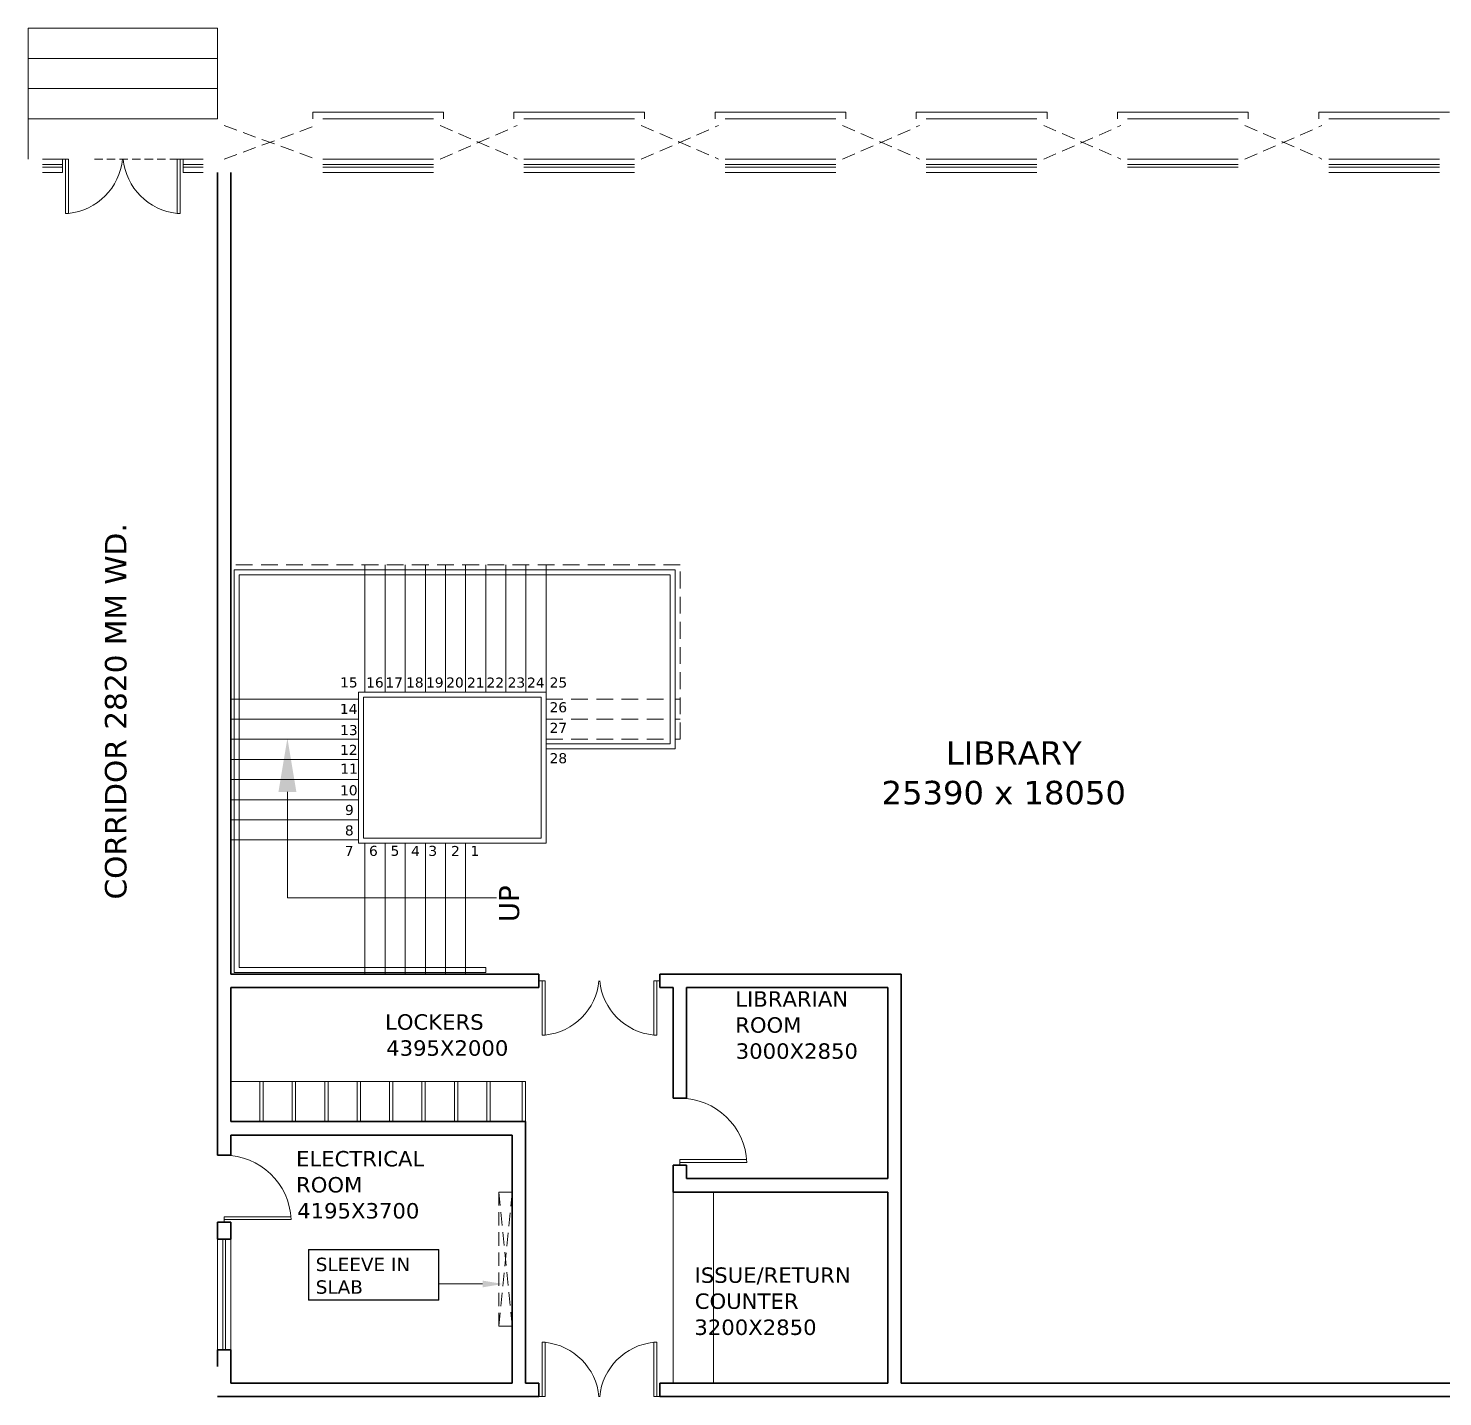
# Model space of a CAD drawing. Header units: millimetres. Extents: x -3092162 to 4513894, y -12317808 to 1849994.
# Drawn here: x -432139 to -411049, y -5832207 to -5811806 of the extents above; entities that cross this region are included whole.
import ezdxf

# ---------------------------------------------------------------- set-up
doc = ezdxf.new("R2010")
doc.units = ezdxf.units.MM
doc.header["$LTSCALE"] = 2
doc.header["$MEASUREMENT"] = 0
doc.linetypes.add('DASHED2', pattern=[0.375, 0.25, -0.125])
doc.linetypes.add('HIDDEN', pattern=[0.375, 0.25, -0.125])
for name, color, linetype, lineweight, true_color in [('AEROW', 7, 'Continuous', 15, 0x0d0d0d), ('DOT', 7, 'DASHED2', 0, 0x89067c), ('partation wall', 7, 'Continuous', 20, 0x525023), ('SITTING', 7, 'Continuous', 13, 0x731e76)]:
    doc.layers.add(name, color=color, linetype=linetype, lineweight=lineweight, true_color=true_color)
for name, color, linetype, lineweight in [('DOOR', 27, 'Continuous', 5), ('glass', 5, 'Continuous', 15), ('PROJ', 251, 'HIDDEN', 5), ('RAILING', 47, 'Continuous', 13), ('SILL', 74, 'Continuous', 9), ('STAIR', 252, 'Continuous', 9), ('TEXT', 7, 'Continuous', 13), ('WAll', 250, 'Continuous', 35)]:
    doc.layers.add(name, color=color, linetype=linetype, lineweight=lineweight)
doc.styles.add('style2', font='')
doc.styles.get('style2').set_extended_font_data('Verdana')

msp = doc.modelspace()

# ---------------------------------------------------------------- linework, layer by layer
at = {"layer": 'AEROW', "ltscale": 100}
for p, q in [((-428275.8, -5823189.4), (-428275.8, -5824771.7)), ((-428275.8, -5824771.7), (-425155.7, -5824771.7)), ((-427961.4, -5830011), (-426016.9, -5830011)), ((-427961.4, -5830768), (-427961.4, -5830011)), ((-427956.4, -5830016), (-426021.9, -5830016)), ((-427956.4, -5830763), (-427956.4, -5830016)), ((-426021.9, -5830016), (-426021.9, -5830763)), ((-426016.9, -5830011), (-426016.9, -5830768)), ((-425364.4, -5830526.5), (-426019.4, -5830526.5)), ((-426016.9, -5830768), (-427961.4, -5830768)), ((-426021.9, -5830763), (-427956.4, -5830763))]:
    msp.add_line(p, q, dxfattribs=at)
at = {"layer": 'AEROW', "lineweight": 35, "ltscale": 100}
msp.add_solid([(-428409.1, -5823189.4), (-428275.8, -5822389.4), (-428142.4, -5823189.4)], dxfattribs=at)
at = {"layer": 'AEROW', "ltscale": 100}
msp.add_solid([(-425364.4, -5830476.5), (-425064.4, -5830526.5), (-425364.4, -5830576.5)], dxfattribs=at)
at = {"layer": 'DOOR', "color": 252, "ltscale": 200}
for p, q in [((-431629.3, -5813756.2), (-431539.3, -5813756.2)), ((-431584.3, -5814566.2), (-431584.3, -5813756.2)), ((-431539.3, -5814566.2), (-431539.3, -5813756.2)), ((-429919.3, -5814566.2), (-429919.3, -5813756.2)), ((-429829.3, -5813756.2), (-429919.3, -5813756.2)), ((-429874.3, -5814566.2), (-429874.3, -5813756.2)), ((-431539.3, -5814566.2), (-431584.3, -5814566.2)), ((-429919.3, -5814566.2), (-429874.3, -5814566.2)), ((-424524.3, -5826006.2), (-424434.3, -5826006.2)), ((-424479.3, -5826816.2), (-424479.3, -5826006.2)), ((-424434.3, -5826816.2), (-424434.3, -5826006.2)), ((-422814.3, -5826816.2), (-422814.3, -5826006.2)), ((-422724.3, -5826006.2), (-422814.3, -5826006.2)), ((-422769.3, -5826816.2), (-422769.3, -5826006.2)), ((-424434.3, -5826816.2), (-424479.3, -5826816.2)), ((-422814.3, -5826816.2), (-422769.3, -5826816.2)), ((-424479.3, -5831396.2), (-424479.3, -5832206.2)), ((-424434.3, -5831396.2), (-424479.3, -5831396.2)), ((-424434.3, -5831396.2), (-424434.3, -5832206.2)), ((-422814.3, -5831396.2), (-422814.3, -5832206.2)), ((-422814.3, -5831396.2), (-422769.3, -5831396.2)), ((-422769.3, -5831396.2), (-422769.3, -5832206.2)), ((-424524.3, -5832206.2), (-424434.3, -5832206.2)), ((-422724.3, -5832206.2), (-422814.3, -5832206.2))]:
    msp.add_line(p, q, dxfattribs=at)
at = {"layer": 'DOOR', "ltscale": 0.1}
for p, q in [((-422424.3, -5828672.9), (-421427.8, -5828672.9)), ((-422424.3, -5828756.2), (-422424.3, -5828672.9)), ((-422424.3, -5828714.5), (-421425.2, -5828714.5)), ((-429219.3, -5829522.9), (-428222.8, -5829522.9)), ((-429219.3, -5829606.2), (-429219.3, -5829522.9)), ((-429219.3, -5829564.5), (-428220.2, -5829564.5))]:
    msp.add_line(p, q, dxfattribs=at)
for centre in [(-422424.3, -5828756.2), (-429219.3, -5829606.2)]:
    msp.add_arc(centre, 1000, 2.38802, 90, dxfattribs=at)
at = {"layer": 'DOOR', "color": 252, "ltscale": 200, "extrusion": (0, 0, -1)}
for centre, start_param, end_param in [((-431632, -5813669.6), 1.2893849, 2.6618696), ((-424527, -5825919.6), 1.2893849, 2.6618696), ((-422721.7, -5832292.8), 4.4309775, 5.8034622)]:
    msp.add_ellipse(centre, major_axis=(331.6, 838.1), ratio=1, start_param=start_param, end_param=end_param, dxfattribs=at)
at = {"layer": 'DOOR', "color": 252, "ltscale": 200}
for centre, start_param, end_param in [((-429826.7, -5813669.6), 1.2893849, 2.6618696), ((-422721.7, -5825919.6), 1.2893849, 2.6618696), ((-424527, -5832292.8), 4.4309775, 5.8034622)]:
    msp.add_ellipse(centre, major_axis=(-331.6, 838.1), ratio=1, start_param=start_param, end_param=end_param, dxfattribs=at)
at = {"layer": 'DOT', "ltscale": 400}
for p, q in [((-429219.3, -5813756.2), (-427849.3, -5813256.2)), ((-429219.3, -5813256.2), (-427849.3, -5813756.2)), ((-425999.3, -5813756.2), (-424849.3, -5813256.2)), ((-425999.3, -5813256.2), (-424849.3, -5813756.2)), ((-422999.3, -5813756.2), (-421849.3, -5813256.2)), ((-422999.3, -5813256.2), (-421849.3, -5813756.2)), ((-419999.3, -5813756.2), (-418849.3, -5813256.2)), ((-419999.3, -5813256.2), (-418849.3, -5813756.2)), ((-416999.3, -5813756.2), (-415849.3, -5813256.2)), ((-416999.3, -5813256.2), (-415849.3, -5813756.2)), ((-413999.3, -5813756.2), (-412849.3, -5813256.2)), ((-413999.3, -5813256.2), (-412849.3, -5813756.2)), ((-425124.3, -5831156.2), (-425124.3, -5829156.2)), ((-424924.3, -5829156.2), (-425124.3, -5829156.2)), ((-425124.3, -5829156.2), (-424924.3, -5831156.2)), ((-425124.3, -5831156.2), (-424924.3, -5829156.2)), ((-424924.3, -5831156.2), (-425124.3, -5831156.2))]:
    msp.add_line(p, q, dxfattribs=at)
at = {"layer": 'glass', "ltscale": 100}
for p, q in [((-431929.3, -5813836.2), (-431629.3, -5813836.2)), ((-431929.3, -5813836.2), (-431629.3, -5813836.2)), ((-431929.3, -5813876.2), (-431629.3, -5813876.2)), ((-431929.3, -5813876.2), (-431629.3, -5813876.2)), ((-429829.3, -5813836.2), (-429529.3, -5813836.2)), ((-429829.3, -5813836.2), (-429529.3, -5813836.2)), ((-429829.3, -5813876.2), (-429529.3, -5813876.2)), ((-429829.3, -5813876.2), (-429529.3, -5813876.2)), ((-426099.3, -5813836.2), (-427749.3, -5813836.2)), ((-426099.3, -5813876.2), (-427749.3, -5813876.2)), ((-424749.3, -5813836.2), (-423099.3, -5813836.2)), ((-424749.3, -5813876.2), (-423099.3, -5813876.2)), ((-421749.3, -5813836.2), (-420099.3, -5813836.2)), ((-421749.3, -5813876.2), (-420099.3, -5813876.2)), ((-418749.3, -5813836.2), (-417099.3, -5813836.2)), ((-418749.3, -5813876.2), (-417099.3, -5813876.2)), ((-414099.3, -5813836.2), (-415749.3, -5813836.2)), ((-414099.3, -5813876.2), (-415749.3, -5813876.2)), ((-412749.3, -5813836.2), (-411099.3, -5813836.2)), ((-412749.3, -5813876.2), (-411099.3, -5813876.2)), ((-429239.3, -5829856.2), (-429239.3, -5831506.2)), ((-429199.3, -5829856.2), (-429199.3, -5831506.2))]:
    msp.add_line(p, q, dxfattribs=at)
at = {"layer": 'partation wall', "ltscale": 100}
for p, q in [((-429119.3, -5827506.2), (-424724.3, -5827506.2)), ((-428686, -5828106.2), (-428686, -5827506.2)), ((-428636, -5827506.2), (-428636, -5828106.2)), ((-428202.7, -5828106.2), (-428202.7, -5827506.2)), ((-428152.7, -5827506.2), (-428152.7, -5828106.2)), ((-427719.3, -5828106.2), (-427719.3, -5827506.2)), ((-427669.3, -5827506.2), (-427669.3, -5828106.2)), ((-427236, -5828106.2), (-427236, -5827506.2)), ((-427186, -5827506.2), (-427186, -5828106.2)), ((-426752.7, -5828106.2), (-426752.7, -5827506.2)), ((-426702.7, -5827506.2), (-426702.7, -5828106.2)), ((-426269.3, -5828106.2), (-426269.3, -5827506.2)), ((-426219.3, -5827506.2), (-426219.3, -5828106.2)), ((-425786, -5828106.2), (-425786, -5827506.2)), ((-425736, -5827506.2), (-425736, -5828106.2)), ((-425302.7, -5828106.2), (-425302.7, -5827506.2)), ((-425252.7, -5827506.2), (-425252.7, -5828106.2)), ((-424774.3, -5828106.2), (-424774.3, -5827506.2)), ((-424724.3, -5828106.2), (-424724.3, -5827506.2)), ((-424724.3, -5830006.2), (-424724.3, -5830606.2))]:
    msp.add_line(p, q, dxfattribs=at)
at = {"layer": 'PROJ', "ltscale": 250}
for p, q in [((-426099.3, -5813156.2), (-427749.3, -5813156.2)), ((-423099.3, -5813156.2), (-424749.3, -5813156.2)), ((-420099.3, -5813156.2), (-421749.3, -5813156.2)), ((-417099.3, -5813156.2), (-418749.3, -5813156.2)), ((-414099.3, -5813156.2), (-415749.3, -5813156.2)), ((-411099.3, -5813156.2), (-412749.3, -5813156.2)), ((-429529.3, -5813756.2), (-431179.3, -5813756.2))]:
    msp.add_line(p, q, dxfattribs=at)
at = {"layer": 'RAILING', "ltscale": 100}
for p, q in [((-422493.8, -5819881.2), (-429068.8, -5819881.2)), ((-429068.8, -5819881.2), (-429068.8, -5825881.2)), ((-422568.8, -5819956.2), (-428993.8, -5819956.2)), ((-428993.8, -5819956.2), (-428993.8, -5825806.2)), ((-422568.8, -5822475.6), (-422568.8, -5819956.2)), ((-422493.8, -5822550.6), (-422493.8, -5819881.2)), ((-424418.8, -5821703.2), (-427213.8, -5821703.2)), ((-427213.8, -5821703.2), (-427213.8, -5823953.2)), ((-424493.8, -5821778.2), (-427138.8, -5821778.2)), ((-427138.8, -5821778.2), (-427138.8, -5823878.2)), ((-424493.8, -5823878.2), (-424493.8, -5821778.2)), ((-424418.8, -5823953.2), (-424418.8, -5821703.2)), ((-422568.8, -5822475.6), (-424418.8, -5822475.6)), ((-422493.8, -5822550.6), (-424418.8, -5822550.6)), ((-427213.8, -5823953.2), (-424418.8, -5823953.2)), ((-427138.8, -5823878.2), (-424493.8, -5823878.2)), ((-429068.8, -5825881.2), (-425318.8, -5825881.2)), ((-428993.8, -5825806.2), (-425318.8, -5825806.2)), ((-425318.8, -5825881.2), (-425318.8, -5825806.2))]:
    msp.add_line(p, q, dxfattribs=at)
at = {"layer": 'SILL', "ltscale": 100}
for p, q in [((-425949.3, -5813056.2), (-427898.9, -5813056.2)), ((-427898.9, -5813056.2), (-427898.9, -5813156.2)), ((-426099.3, -5813156.2), (-427749.3, -5813156.2)), ((-425949.3, -5813056.2), (-425949.3, -5813156.2)), ((-422949.3, -5813056.2), (-424898.9, -5813056.2)), ((-424898.9, -5813056.2), (-424898.9, -5813156.2)), ((-423099.3, -5813156.2), (-424749.3, -5813156.2)), ((-422949.3, -5813056.2), (-422949.3, -5813156.2)), ((-419949.3, -5813056.2), (-421898.9, -5813056.2)), ((-421898.9, -5813056.2), (-421898.9, -5813156.2)), ((-420099.3, -5813156.2), (-421749.3, -5813156.2)), ((-419949.3, -5813056.2), (-419949.3, -5813156.2)), ((-416949.3, -5813056.2), (-418898.9, -5813056.2)), ((-418898.9, -5813056.2), (-418898.9, -5813156.2)), ((-417099.3, -5813156.2), (-418749.3, -5813156.2)), ((-416949.3, -5813056.2), (-416949.3, -5813156.2)), ((-413949.3, -5813056.2), (-415898.9, -5813056.2)), ((-415898.9, -5813056.2), (-415898.9, -5813156.2)), ((-414099.3, -5813156.2), (-415749.3, -5813156.2)), ((-413949.3, -5813056.2), (-413949.3, -5813156.2)), ((-410949.3, -5813056.2), (-412898.9, -5813056.2)), ((-412898.9, -5813056.2), (-412898.9, -5813156.2)), ((-411099.3, -5813156.2), (-412749.3, -5813156.2)), ((-431929.3, -5813756.2), (-431629.3, -5813756.2)), ((-431929.3, -5813756.2), (-431629.3, -5813756.2)), ((-431629.3, -5813956.2), (-431629.3, -5813756.2)), ((-429829.3, -5813756.2), (-429529.3, -5813756.2)), ((-429829.3, -5813956.2), (-429829.3, -5813756.2)), ((-429829.3, -5813756.2), (-429529.3, -5813756.2)), ((-426099.3, -5813756.2), (-427749.3, -5813756.2)), ((-424749.3, -5813756.2), (-423099.3, -5813756.2)), ((-420099.3, -5813756.2), (-421749.3, -5813756.2)), ((-418749.3, -5813756.2), (-417099.3, -5813756.2)), ((-414099.3, -5813756.2), (-415749.3, -5813756.2)), ((-412749.3, -5813756.2), (-411099.3, -5813756.2)), ((-431929.3, -5813956.2), (-431629.3, -5813956.2)), ((-431929.3, -5813956.2), (-431629.3, -5813956.2)), ((-429829.3, -5813956.2), (-429529.3, -5813956.2)), ((-429829.3, -5813956.2), (-429529.3, -5813956.2)), ((-426099.3, -5813956.2), (-427749.3, -5813956.2)), ((-424749.3, -5813956.2), (-423099.3, -5813956.2)), ((-420099.3, -5813956.2), (-421749.3, -5813956.2)), ((-418749.3, -5813956.2), (-417099.3, -5813956.2)), ((-412749.3, -5813956.2), (-411099.3, -5813956.2)), ((-429319.3, -5829856.2), (-429319.3, -5831506.2)), ((-429119.3, -5829856.2), (-429119.3, -5831506.2))]:
    msp.add_line(p, q, dxfattribs=at)
at = {"layer": 'SITTING', "ltscale": 0.1}
for p, q in [((-422524.3, -5832006.2), (-422524.3, -5829156.2)), ((-421924.3, -5832006.2), (-421924.3, -5829156.2))]:
    msp.add_line(p, q, dxfattribs=at)
at = {"layer": 'STAIR', "ltscale": 100}
for p, q in [((-432139.3, -5811806.2), (-429319.3, -5811806.2)), ((-432139.3, -5813756.2), (-432139.3, -5811806.2)), ((-429319.3, -5813156.2), (-429319.3, -5811806.2)), ((-432139.3, -5812256.2), (-429319.3, -5812256.2)), ((-432139.3, -5812706.2), (-429319.3, -5812706.2)), ((-432139.3, -5813156.2), (-429319.3, -5813156.2)), ((-427118.8, -5819806.2), (-427118.8, -5821703.2)), ((-426818.8, -5819806.2), (-426818.8, -5821703.2)), ((-426518.8, -5819806.2), (-426518.8, -5821703.2)), ((-426218.8, -5819806.2), (-426218.8, -5821703.2)), ((-425918.8, -5819806.2), (-425918.8, -5821703.2)), ((-425618.8, -5819806.2), (-425618.8, -5821703.2)), ((-425318.8, -5819806.2), (-425318.8, -5821703.2)), ((-425018.8, -5819806.2), (-425018.8, -5821703.2)), ((-424718.8, -5819806.2), (-424718.8, -5821703.2)), ((-424418.8, -5819806.2), (-424418.8, -5821703.2)), ((-427213.8, -5821806.4), (-429119.3, -5821806.4)), ((-427213.8, -5822106.4), (-429119.3, -5822106.4)), ((-427213.8, -5822406.4), (-429119.3, -5822406.4)), ((-427213.8, -5822706.4), (-429119.3, -5822706.4)), ((-427213.8, -5823006.4), (-429119.3, -5823006.4)), ((-427213.8, -5823306.4), (-429119.3, -5823306.4)), ((-427213.8, -5823606.4), (-429119.3, -5823606.4)), ((-427213.8, -5823906.4), (-429119.3, -5823906.4)), ((-427118.8, -5825906.2), (-427118.8, -5823953.2)), ((-426818.8, -5825906.2), (-426818.8, -5823953.2)), ((-426518.8, -5825906.2), (-426518.8, -5823953.2)), ((-426218.8, -5825906.2), (-426218.8, -5823953.2)), ((-425918.8, -5825906.2), (-425918.8, -5823953.2)), ((-425618.8, -5825906.2), (-425618.8, -5823953.2)), ((-422324.3, -5828756.2), (-422524.3, -5828756.2))]:
    msp.add_line(p, q, dxfattribs=at)
at = {"layer": 'STAIR', "linetype": 'HIDDEN', "ltscale": 500}
for p, q in [((-422418.8, -5819806.2), (-429143.8, -5819806.2)), ((-422418.8, -5822406.4), (-422418.8, -5819806.2)), ((-424418.8, -5821806.4), (-422568.8, -5821806.4)), ((-422493.8, -5821806.4), (-422418.8, -5821806.4)), ((-424418.8, -5822106.4), (-422568.8, -5822106.4)), ((-422493.8, -5822106.4), (-422418.8, -5822106.4)), ((-424418.8, -5822406.4), (-422568.8, -5822406.4)), ((-422493.8, -5822406.4), (-422418.8, -5822406.4))]:
    msp.add_line(p, q, dxfattribs=at)
at = {"layer": 'WAll', "ltscale": 100}
for p, q in [((-429319.3, -5828606.2), (-429319.3, -5813956.2)), ((-429119.3, -5813956.2), (-429119.3, -5825906.2)), ((-429119.3, -5825906.2), (-424524.3, -5825906.2)), ((-429119.3, -5826106.2), (-429119.3, -5828106.2)), ((-429119.3, -5826106.2), (-424524.3, -5826106.2)), ((-424524.3, -5826106.2), (-424524.3, -5825906.2)), ((-422724.3, -5825906.2), (-422324.3, -5825906.2)), ((-422724.3, -5826106.2), (-422724.3, -5825906.2)), ((-422724.3, -5826106.2), (-422524.3, -5826106.2)), ((-422524.3, -5826106.2), (-422524.3, -5827756.2)), ((-422324.3, -5825906.2), (-419124.3, -5825906.2)), ((-422324.3, -5826106.2), (-422324.3, -5827756.2)), ((-422324.3, -5826106.2), (-419324.3, -5826106.2)), ((-419324.3, -5826106.2), (-419324.3, -5828956.2)), ((-419124.3, -5825906.2), (-419124.3, -5832006.2)), ((-422324.3, -5827756.2), (-422524.3, -5827756.2)), ((-424724.3, -5828106.2), (-429119.3, -5828106.2)), ((-424724.3, -5832006.2), (-424724.3, -5828106.2)), ((-424924.3, -5828306.2), (-429119.3, -5828306.2)), ((-429119.3, -5828306.2), (-429119.3, -5828606.2)), ((-424924.3, -5832006.2), (-424924.3, -5828306.2)), ((-429119.3, -5828606.2), (-429319.3, -5828606.2)), ((-422324.3, -5828756.2), (-422524.3, -5828756.2)), ((-422524.3, -5828756.2), (-422524.3, -5829156.2)), ((-422324.3, -5828756.2), (-422324.3, -5828956.2)), ((-419324.3, -5828956.2), (-422324.3, -5828956.2)), ((-419324.3, -5829156.2), (-422524.3, -5829156.2)), ((-419324.3, -5829156.2), (-419324.3, -5832006.2)), ((-429319.3, -5829856.2), (-429319.3, -5829606.2)), ((-429119.3, -5829606.2), (-429319.3, -5829606.2)), ((-429119.3, -5829856.2), (-429119.3, -5829606.2)), ((-429319.3, -5829856.2), (-429119.3, -5829856.2)), ((-429319.3, -5831756.2), (-429319.3, -5831506.2)), ((-429119.3, -5831506.2), (-429319.3, -5831506.2)), ((-429119.3, -5832006.2), (-429119.3, -5831506.2)), ((-424924.3, -5832006.2), (-429119.3, -5832006.2)), ((-424524.3, -5832006.2), (-424724.3, -5832006.2)), ((-424524.3, -5832006.2), (-424524.3, -5832206.2)), ((-419324.3, -5832006.2), (-422724.3, -5832006.2)), ((-422724.3, -5832006.2), (-422724.3, -5832206.2)), ((-419124.3, -5832006.2), (-410524.3, -5832006.2)), ((-429319.3, -5832206.2), (-424524.3, -5832206.2)), ((-422724.3, -5832206.2), (-403529.3, -5832206.2))]:
    msp.add_line(p, q, dxfattribs=at)

# ---------------------------------------------------------------- texts
at = {"layer": 'TEXT', "style": 'style2'}
for s, height, p in [('CORRIDOR 2820 MM WD.', 321.425, (-430675.5, -5824794.7)), ('UP', 300, (-424820.7, -5825132.6))]:
    msp.add_text(s, height=height, rotation=90, dxfattribs=at).set_placement(p)
for s, p in [('15', (-427490.8, -5821632.8)), ('16', (-427101.9, -5821634)), ('17', (-426815.3, -5821634.4)), ('18', (-426506.7, -5821634.1)), ('19', (-426208.7, -5821634.2)), ('20', (-425908.4, -5821634.1)), ('21', (-425597.8, -5821635.7)), ('22', (-425307.7, -5821635.7)), ('23', (-424991.8, -5821634.1)), ('24', (-424702.5, -5821635.7)), ('25', (-424365.7, -5821634.1)), ('14', (-427493.1, -5822027.4)), ('26', (-424367.4, -5822003.1)), ('13', (-427490.3, -5822343.8)), ('27', (-424366.5, -5822310.6)), ('12', (-427491.4, -5822638.7)), ('28', (-424366.9, -5822762.7)), ('11', (-427487.1, -5822918.9)), ('10', (-427491.3, -5823241.2)), ('9', (-427417.4, -5823534.5)), ('8', (-427418.5, -5823839.5)), ('7', (-427419.8, -5824144.5)), ('6', (-427058.7, -5824144.3)), ('5', (-426737.6, -5824142.9)), ('4', (-426431.6, -5824144.5)), ('3', (-426174.1, -5824144.5)), ('2', (-425835.6, -5824146)), ('1', (-425545.4, -5824144.7))]:
    msp.add_text(s, height=150, dxfattribs=at).set_placement(p)
at = {"layer": 'TEXT', "lineweight": 50, "style": 'style2'}
for s, height, p in [('      LIBRARY', 350, (-419373, -5822784.6)), ('25390 x 18050', 350, (-419416.5, -5823375.9)), ('LIBRARIAN', 230, (-421598.5, -5826392.3)), ('LOCKERS', 230, (-426819.8, -5826735.5)), ('ROOM', 230, (-421598.5, -5826780.4)), ('4395X2000', 230, (-426803.5, -5827123.6)), ('3000X2850', 230, (-421590.8, -5827169)), ('ELECTRICAL', 230, (-428146.7, -5828774)), ('ROOM', 230, (-428146.7, -5829162.1)), ('4195X3700', 230, (-428130.4, -5829550.2)), ('SLEEVE IN', 200, (-427853.6, -5830334.6)), ('ISSUE/RETURN', 230, (-422204.7, -5830509.3)), ('SLAB', 200, (-427853.6, -5830671.6)), ('COUNTER', 230, (-422201.6, -5830897.5)), ('3200X2850', 230, (-422207.3, -5831286.1))]:
    msp.add_text(s, height=height, dxfattribs=at).set_placement(p)

doc.saveas('drawing.dxf')
